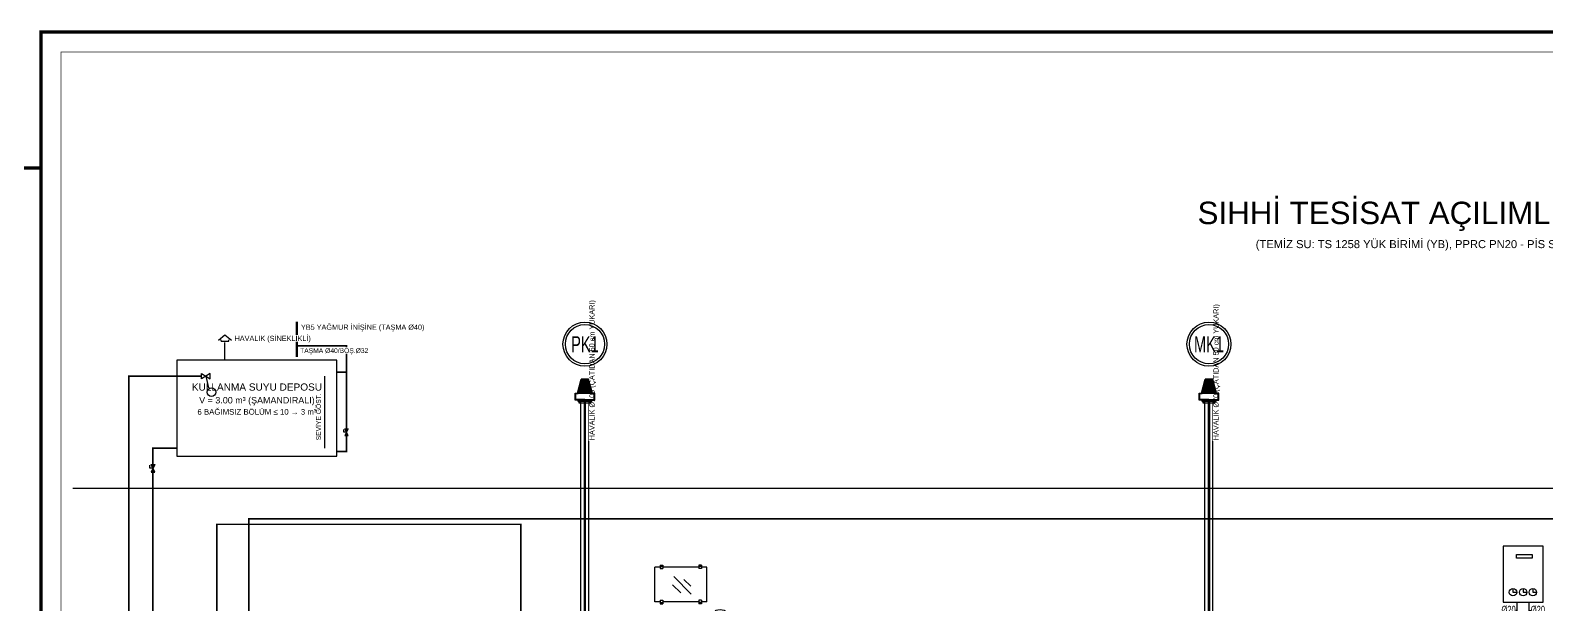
# Model space of a CAD drawing. Header units: centimetres. Extents: x -3952 to 22702, y 13298 to 16732.
# Drawn here: x 16987 to 18882, y 16015 to 16732 of the extents above; entities that cross this region are included whole.
import ezdxf
from ezdxf.enums import TextEntityAlignment as Align

# ---------------------------------------------------------------- set-up
doc = ezdxf.new("R2010")
doc.units = ezdxf.units.CM
for name, pattern in [('BASMA HATTI', [31, 25, -6]), ('PIS', [38, 30, -8]), ('SICAK', [4.6, 4, -0.15, 0.075, -0.15, 0.075, -0.15]), ('SOGUK', [4.375, 4, -0.15, 0.075, -0.15]), ('YAGMUR HATTI', [36, 30, -6])]:
    doc.linetypes.add(name, pattern=pattern)
for name, color, linetype in [('MTY-PAFTA', 7, 'Continuous'), ('MTY-PIS-SU-BORUSU', 6, 'PIS'), ('MTY-PISSU-CAP', 211, 'Continuous'), ('MTY-PISSU-KOLONNO', 211, 'Continuous'), ('MTY-PVC', 43, 'Continuous'), ('MTY-SEMA', 8, 'Continuous'), ('MTY-SICAKSU-BORU', 1, 'BASMA HATTI'), ('MTY-SOGUKSU-BORU', 5, 'Continuous'), ('MTY-TEFRIS', 15, 'Continuous'), ('MTY-TEMIZSU-CAP', 101, 'Continuous'), ('MTY-VANA', 1, 'Continuous'), ('MTY-YAGMUR-BORUSU', 3, 'YAGMUR HATTI'), ('MTY-YAGMUR-BORUSU-CAP', 3, 'Continuous'), ('MTY-YAZI', 7, 'Continuous'), ('MTY-YUK-BIRIMI', 7, 'Continuous'), ('RAST-TEM-SU DEPOSU', 11, 'Continuous')]:
    doc.layers.add(name, color=color, linetype=linetype)
doc.layers.add('ROTAS-PAFTA-SINIRI', color=8, linetype='Continuous', plot=False)
doc.styles.add('ANOTATIVO', font='arial.ttf')
doc.styles.add('CAP', font='wturkce.SHX', dxfattribs={"width": 0.65})
doc.styles.add('MTYCAPLT', font='arial.ttf', dxfattribs={"width": 0.65, "height": 1})
doc.styles.add('ROTAS', font='arial.ttf')

# ---------------------------------------------------------------- blocks, each defined once
blk = doc.blocks.new('ROTAS_PAFTA')
blk.add_lwpolyline([(0, 0), (1, 0), (1, 1), (0, 1)], close=True)
blk = doc.blocks.new('MTY-KURESEL VANA')
at = {"layer": 'MTY-VANA'}
for p, q in [((0, 0), (0, 8)), ((0, 8), (8, 8))]:
    blk.add_line(p, q, dxfattribs=at)
blk.add_lwpolyline([(-10, 5), (-10, -5), (10, 5), (10, -5), (-10, 5)], dxfattribs=at)
at = {"layer": 'MTY-VANA', "style": 'MTYCAPLT', "width": 0.65}
blk.add_attdef('CAP', text='', height=10, dxfattribs=at).set_placement((-1.1, 0), align=Align.CENTER)
blk = doc.blocks.new('LAVABO1 KOLON')
at = {"layer": 'MTY-PVC', "color": 43}
for p, q in [((-5.5, 63.4), (-5.5, 62.8)), ((-5, 63.4), (-5.5, 63.4)), ((-5.3, 62.8), (-5.5, 62.8)), ((5.3, 62.8), (-5.3, 62.8)), ((-5.3, 62.8), (-5.3, 56.5)), ((5, 63.4), (-5, 63.4)), ((5.5, 63.4), (5, 63.4)), ((5.5, 62.8), (5.3, 62.8)), ((5.3, 62.8), (5.3, 56.5)), ((5.5, 63.4), (5.5, 62.8)), ((5.3, 56.5), (-5.3, 56.5)), ((-5.3, 56.5), (-5, 55.4)), ((5, 55.4), (-5, 55.4)), ((-5, 55.4), (-5, 0)), ((5.3, 56.5), (5, 55.4)), ((5, 55.4), (5, 0))]:
    blk.add_line(p, q, dxfattribs=at)
at = {"layer": 'MTY-SICAKSU-BORU', "linetype": 'SICAK', "ltscale": 10}
for p, q in [((-15, 70), (-15, 135)), ((-13.1, 70), (-15.1, 70))]:
    blk.add_line(p, q, dxfattribs=at)
at = {"layer": 'MTY-SOGUKSU-BORU', "linetype": 'SOGUK', "ltscale": 10}
for p, q in [((0, 70), (0, 130)), ((11.8, 70), (0, 70))]:
    blk.add_line(p, q, dxfattribs=at)
at = {"layer": 'MTY-TEFRIS', "color": 2}
for p, q in [((-32.6, 188.2), (-32.6, 231.6)), ((-25.8, 231.6), (-32.6, 231.6)), ((-25.8, 234.1), (-22.5, 234.1)), ((-25.8, 234.1), (-25.8, 229.7)), ((-25.8, 232.4), (-22.5, 232.4)), ((-25.8, 229.7), (-22.5, 229.7)), ((-22.5, 234.1), (-22.5, 229.7)), ((22.4, 231.6), (-22.5, 231.6)), ((22.4, 234.1), (22.4, 229.7)), ((25.7, 234.1), (22.4, 234.1)), ((25.7, 232.4), (22.4, 232.4)), ((25.7, 229.7), (22.4, 229.7)), ((25.7, 234.1), (25.7, 229.7)), ((32.4, 231.6), (25.7, 231.6)), ((32.4, 188.2), (32.4, 231.6)), ((-0.2, 199.3), (-10.4, 209.4)), ((12.7, 197.9), (-9.1, 219.8)), ((12.3, 207.7), (3.7, 216.3)), ((-25.8, 190.1), (-22.5, 190.1)), ((-25.8, 190.1), (-25.8, 185.7)), ((-22.5, 190.1), (-22.5, 185.7)), ((25.7, 190.1), (22.4, 190.1)), ((22.4, 190.1), (22.4, 185.7)), ((25.7, 190.1), (25.7, 185.7)), ((-25.8, 188.2), (-32.6, 188.2)), ((-25.8, 187.4), (-22.5, 187.4)), ((-25.8, 185.7), (-22.5, 185.7)), ((22.4, 188.2), (-22.5, 188.2)), ((25.7, 187.4), (22.4, 187.4)), ((25.7, 185.7), (22.4, 185.7)), ((32.4, 188.2), (25.7, 188.2)), ((42.6, 172.3), (42.6, 176.3)), ((42.6, 172.3), (42.6, 157.3)), ((42.6, 171.7), (55.4, 171.7)), ((55.4, 172.3), (55.4, 176.3)), ((55.4, 172.3), (55.4, 157.3)), ((-32.6, 162.6), (32.4, 162.6)), ((-32.6, 162.6), (-32.6, 159.4)), ((-32.6, 159.4), (32.4, 159.4)), ((32.4, 162.6), (32.4, 159.4)), ((42.6, 160.5), (42.6, 157.3)), ((45, 157.3), (45, 159.2)), ((45.7, 159.9), (52.4, 159.9)), ((47, 152.7), (47, 151.7)), ((47.8, 150.9), (47, 151.7)), ((50.2, 150.9), (51, 151.7)), ((51, 152.7), (51, 151.7)), ((53, 157.3), (53, 159.2)), ((50.2, 150.9), (47.8, 150.9))]:
    blk.add_line(p, q, dxfattribs=at)
at = {"layer": 'MTY-TEFRIS', "color": 4}
for p, q in [((13.4, 124.1), (-1.2, 110.9)), ((15.9, 122.5), (2.1, 109.9)), ((13.3, 122.8), (13.4, 123.8)), ((13.3, 122.8), (15.5, 122.8)), ((13.7, 122.8), (13.7, 122.5)), ((17.2, 122.8), (13.7, 122.8)), ((13.7, 122.5), (17.2, 122.5)), ((14.5, 124.7), (15.5, 124.7)), ((16.5, 124.7), (15.5, 124.7)), ((17.7, 122.8), (15.5, 122.8)), ((17.2, 122.5), (17.2, 122.8)), ((17.7, 122.8), (17.6, 123.8)), ((-34.2, 93.6), (-35, 97.9)), ((-33.9, 98.3), (-34.7, 98.3)), ((-34.2, 106.7), (-34.2, 99.2)), ((34.1, 106.3), (-34.2, 106.3)), ((34.1, 99.2), (-34.2, 99.2)), ((-33.9, 99.2), (-33.9, 96.7)), ((-32.4, 99.2), (-32.4, 96.7)), ((-31.6, 98.3), (-32.4, 98.3)), ((32.1, 108.5), (-32.3, 108.5)), ((-32.1, 93.6), (-31.3, 97.9)), ((-5, 112.8), (-5.2, 112.6)), ((-5.1, 111.1), (-3.4, 109.6)), ((-1.1, 110.9), (-3.5, 112.9)), ((-3.4, 106.7), (-3.4, 109.9)), ((3.2, 109.9), (-3.4, 109.9)), ((-3.4, 106.7), (3.2, 106.7)), ((-2.9, 106.7), (-2.9, 106.3)), ((-2.9, 106.3), (2.8, 106.3)), ((-2.2, 110), (-2.2, 109.9)), ((-2.1, 106.3), (-2.1, 106.1)), ((2, 106.1), (-2.1, 106.1)), ((-1.8, 106.1), (-1.8, 94.4)), ((-1.1, 110.9), (-0.1, 110.9)), ((-0.8, 106.1), (-0.8, 93.4)), ((0.9, 110.9), (-0.1, 110.9)), ((0.6, 106.1), (0.6, 93.4)), ((1.7, 106.1), (1.7, 94.4)), ((2, 106.3), (2, 106.1)), ((2.8, 106.3), (2.8, 106.7)), ((3.2, 106.7), (3.2, 109.9)), ((32, 93.6), (31.2, 97.9)), ((31.5, 98.3), (32.3, 98.3)), ((32.3, 99.2), (32.3, 96.7)), ((33.8, 99.2), (33.8, 96.7)), ((33.8, 98.3), (34.6, 98.3)), ((34.1, 106.7), (34.1, 99.2)), ((34.1, 93.6), (34.8, 97.9)), ((-17.7, 71.9), (-17.7, 88.5)), ((-12.5, 94.4), (-12.5, 72.2)), ((-12.5, 94.4), (-1.8, 94.4)), ((-11.4, 93.4), (-11.4, 72.2)), ((-11.4, 93.4), (-0.8, 93.4)), ((-5, 84.9), (-5, 83.5)), ((4.9, 84.6), (-5, 84.6)), ((-5, 83.5), (-0.1, 83.5)), ((-3.8, 79.2), (-3.8, 82.5)), ((3.7, 81.3), (-3.8, 81.3)), ((3.7, 80.2), (-3.8, 80.2)), ((-3, 76.1), (-3, 77.4)), ((-3, 77.4), (3, 77.4)), ((3, 76.8), (-3, 76.8)), ((3, 76.1), (-3, 76.1)), ((-1.1, 83.5), (-1.1, 83.1)), ((-1.1, 78.6), (-1.1, 77.4)), ((-1.1, 76.1), (-1.1, 75.2)), ((4.9, 83.5), (-0.1, 83.5)), ((11.3, 93.4), (0.6, 93.4)), ((1, 83.5), (1, 83.1)), ((1, 78.6), (1, 77.4)), ((1, 76.1), (1, 75.2)), ((12.4, 94.4), (1.7, 94.4)), ((3, 77.4), (3, 76.1)), ((3.7, 79.2), (3.7, 82.5)), ((4.9, 84.9), (4.9, 83.5)), ((11.3, 93.4), (11.3, 72.2)), ((12.4, 94.4), (12.4, 72.2)), ((17.7, 66.7), (17.7, 88.5)), ((-12, 72.2), (-13.3, 72.2)), ((-13.3, 72.2), (-13.3, 71.8)), ((-13.3, 71.8), (-12, 71.8)), ((-12.5, 71.8), (-12.5, 70)), ((-12.5, 71.8), (-12.5, 70)), ((-12.5, 70), (-11.4, 70)), ((-12, 72.2), (-10.6, 72.2)), ((-10.6, 71.8), (-12, 71.8)), ((-11.4, 71.8), (-11.4, 70)), ((-11.4, 71.8), (-11.4, 70)), ((-10.6, 72.2), (-10.6, 71.8)), ((-4.3, 70.2), (-4.3, 70.8)), ((-4.3, 70.8), (4.1, 70.8)), ((4.1, 70.2), (-4.3, 70.2)), ((-3.8, 70.8), (-3.8, 73.9)), ((-3.8, 65.1), (-3.8, 70.2)), ((3.7, 70.8), (3.7, 73.9)), ((3.7, 65.1), (3.7, 70.2)), ((4.1, 70.8), (4.1, 70.2)), ((11.8, 72.2), (10.5, 72.2)), ((10.5, 72.2), (10.5, 71.8)), ((10.5, 71.8), (11.8, 71.8)), ((11.3, 71.8), (11.3, 70)), ((11.3, 71.8), (11.3, 70)), ((12.4, 70), (11.3, 70)), ((11.8, 72.2), (13.2, 72.2)), ((13.2, 71.8), (11.8, 71.8)), ((12.4, 71.8), (12.4, 70)), ((12.4, 71.8), (12.4, 70)), ((13.2, 72.2), (13.2, 71.8))]:
    blk.add_line(p, q, dxfattribs=at)
at = {"layer": 'MTY-TEFRIS', "color": 2}
for centre in [(-20.2, 155.8), (20, 155.8)]:
    blk.add_circle(centre, 0.437, dxfattribs=at)
at = {"layer": 'MTY-TEFRIS', "color": 4}
for centre, radius in [((-34.5, 97.8), 0.254), ((-31.8, 97.8), 0.254), ((31.7, 97.8), 0.254), ((34.4, 97.8), 0.254), ((-33.2, 93.6), 1.03), ((-33.2, 93.6), 0.556), ((33, 93.6), 1.03), ((33, 93.6), 0.556)]:
    blk.add_circle(centre, radius, dxfattribs=at)
at = {"layer": 'MTY-TEFRIS', "color": 2}
for centre, radius, start, end in [((43.9, 176.3), 1.28, 103.3424, 180), ((43.9, 172.3), 1.28, 103.3424, 180), ((49, 150.7), 27.4, 78.6146, 101.3854), ((49, 146.7), 27.4, 78.6146, 101.3854), ((54.2, 176.3), 1.28, 0, 76.6576), ((54.2, 172.3), 1.28, 0, 76.6576), ((-0.1, 225.2), 73.4, 243.732, 296.268), ((-20.3, 155.2), 1.53, 324.1885, 183.5443), ((20.2, 155.2), 1.53, 356.4557, 215.8115), ((45.7, 159.2), 0.64, 90, 180), ((52.4, 159.2), 0.64, 0, 90)]:
    blk.add_arc(centre, radius, start, end, dxfattribs=at)
at = {"layer": 'MTY-TEFRIS', "color": 4}
for centre, radius, start, end in [((14.5, 123.6), 1.08, 90, 174.0701), ((16.5, 123.6), 1.08, 5.9299, 90), ((-34.7, 98), 0.308, 97.4029, 189.7354), ((-32.2, 106.5), 2.01, 88.0953, 174.201), ((-33.2, 96.7), 0.735, 180, 0), ((-0.1, 127.1), 42.5, 220.978, 263.3453), ((-31.6, 98), 0.308, 350.2646, 82.5971), ((-4.3, 111.9), 1.08, 139.5737, 229.5737), ((-4.2, 112.1), 1.08, 49.5737, 139.5737), ((-1.1, 109.8), 1.08, 90, 174.0701), ((0.9, 109.8), 1.08, 5.9299, 90), ((-0.1, 127.1), 42.5, 276.6547, 319.022), ((31.5, 98), 0.308, 97.4029, 189.7354), ((32.1, 106.5), 2.01, 5.799, 91.9047), ((33, 96.7), 0.735, 180, 0), ((34.5, 98), 0.308, 350.2646, 82.5971), ((-0.1, 72.9), 10.3, 68.5327, 111.4673), ((-0.1, 88.8), 10.3, 248.5327, 291.4673), ((0.6, 73), 18.3, 183.6718, 339.6625), ((-12, 70), 1.09, 119.8858, 60.1142), ((-12, 70.1), 0.548, 189.0453, 350.9547), ((-0.1, 69.5), 5.8, 49.3706, 130.6294), ((-0.1, 69.5), 5.8, 229.3706, 310.6294), ((11.8, 70), 1.09, 119.8858, 60.1142), ((11.8, 70.1), 0.548, 189.0453, 350.9547)]:
    blk.add_arc(centre, radius, start, end, dxfattribs=at)
at = {"layer": 'MTY-TEFRIS', "color": 2}
blk.add_ellipse((49, 157.3), major_axis=(6.4, 0), ratio=0.75, start_param=3.141593, end_param=6.283185, dxfattribs=at)
blk.add_open_spline([(45, 157.3), (45, 156.9), (45.1, 156.4), (45.6, 155.6), (46, 155.2), (46.9, 154.6), (47.4, 154.3), (48.6, 154.1), (50.1, 154.1), (50.5, 154.3), (51, 154.5), (52, 155.1), (52.4, 155.5), (52.9, 156.3), (53, 156.7), (53, 157.2), (53, 157.2), (53, 157.3)], degree=3, knots=[0, 0, 0, 0, 0.442663, 0.442663, 0.885326, 0.885326, 1.327989, 1.327989, 1.770652, 1.770652, 2.213315, 2.213315, 2.655978, 2.655978, 3.098641, 3.098641, 3.141579, 3.141579, 3.141579, 3.141579], dxfattribs=at)
at = {"layer": 'MTY-TEMIZSU-CAP'}
for p, q in [((-15.1, 70), (-18.9, 70)), ((12.9, 70), (18.8, 70))]:
    blk.add_line(p, q, dxfattribs=at)
at = {"layer": 'MTY-PISSU-CAP', "lineweight": -3, "ltscale": 100, "style": 'CAP', "width": 0.65}
blk.add_attdef('PSCP', text='', height=10, dxfattribs=at).set_placement((0, -10), align=Align.MIDDLE_LEFT)
at = {"layer": 'MTY-TEMIZSU-CAP', "color": 101, "style": 'CAP', "width": 0.65}
blk.add_attdef('SCCP', text='', height=10, dxfattribs=at).set_placement((-18.9, 70), align=Align.MIDDLE_RIGHT)
blk.add_attdef('SOCP', text='', height=10, dxfattribs=at).set_placement((18.8, 70), align=Align.MIDDLE_LEFT)
at = {"layer": 'MTY-YUK-BIRIMI', "color": 101, "style": 'CAP', "width": 0.65}
blk.add_attdef('SC', text='', height=10, dxfattribs=at).set_placement((-18.9, 55), align=Align.MIDDLE_RIGHT)
blk.add_attdef('SO', text='', height=10, dxfattribs=at).set_placement((18.8, 55), align=Align.MIDDLE_LEFT)
at = {"layer": 'MTY-YUK-BIRIMI', "color": 211, "lineweight": -3, "ltscale": 100, "style": 'CAP', "width": 0.65}
blk.add_attdef('PS', text='', height=10, dxfattribs=at).set_placement((0, 5), align=Align.MIDDLE_LEFT)
blk = doc.blocks.new('KOMBI1 KOLON')
at = {"layer": 'MTY-SICAKSU-BORU', "linetype": 'SICAK', "ltscale": 10}
for p in [(-15, 187.7), (-15, 135)]:
    blk.add_line(p, (-15, 70), dxfattribs=at)
blk.add_circle((-15, 70), 2, dxfattribs=at)
at = {"layer": 'MTY-SOGUKSU-BORU', "linetype": 'SOGUK', "ltscale": 10}
for p in [(0, 187.7), (0, 130)]:
    blk.add_line(p, (0, 70), dxfattribs=at)
blk.add_circle((0, 70), 2, dxfattribs=at)
at = {"layer": 'MTY-TEFRIS'}
for p, q in [((-20, 204.8), (-20, 200.2)), ((-20, 200.2), (-15.3, 200.2)), ((-7.3, 204.8), (-7.3, 200.2)), ((-7.3, 200.2), (-2.6, 200.2)), ((4.9, 204.8), (4.9, 200.2)), ((4.9, 200.2), (9.5, 200.2))]:
    blk.add_line(p, q, dxfattribs=at)
for points in [[(-32.4, 187.7), (17.6, 187.7), (17.6, 257.7), (-32.4, 257.7)], [(-15.5, 247.3), (3.9, 247.3), (3.9, 242.8), (-15.5, 242.8)]]:
    blk.add_lwpolyline(points, close=True, dxfattribs=at)
for centre in [(-20, 200.2), (-7.3, 200.2), (4.9, 200.2)]:
    blk.add_circle(centre, 4.62, dxfattribs=at)
at = {"layer": 'MTY-TEMIZSU-CAP', "color": 101}
for p, q in [((-15, 177.2), (-16.6, 177.2)), ((0, 177.2), (2.2, 177.2))]:
    blk.add_line(p, q, dxfattribs=at)
at = {"layer": 'MTY-TEMIZSU-CAP', "color": 101, "style": 'CAP', "width": 0.65}
blk.add_attdef('SCCP', text='', height=10, dxfattribs=at).set_placement((-16.6, 178.3), align=Align.MIDDLE_RIGHT)
blk.add_attdef('SOCP', text='', height=10, dxfattribs=at).set_placement((2.2, 178.3), align=Align.MIDDLE_LEFT)
at = {"layer": 'MTY-YUK-BIRIMI', "color": 101, "style": 'CAP', "width": 0.65}
blk.add_attdef('SC', text='', height=10, dxfattribs=at).set_placement((-16.6, 167.7), align=Align.MIDDLE_RIGHT)
blk.add_attdef('SO', text='', height=10, dxfattribs=at).set_placement((3.2, 167.9), align=Align.MIDDLE_LEFT)
blk = doc.blocks.new('MTY-KOLON HAVALIK SAPKASI')
at = {"layer": 'MTY-PVC'}
h = blk.add_hatch(color=43, dxfattribs=at)
h.paths.add_polyline_path([(0, 15.9), (-2.6, 15.9), (-5.4, 5.2), (-4.4, 5.2), (-2.7, 11.8), (-3.6, 5.2), (-3, 5.2), (-2.2, 9.3), (-2.1, 5.2), (-1.3, 7.7), (-1.2, 5.2), (0, 5.2)])
h.paths.add_polyline_path([(2.6, 15.9), (0, 15.9), (0, 5.2), (1.2, 5.2), (1.3, 7.7), (2.1, 5.2), (2.2, 9.3), (3, 5.2), (3.6, 5.2), (2.7, 11.8), (4.4, 5.2), (5.4, 5.2)])
at = {"layer": 'MTY-PVC', "color": 43}
for p, q in [((-5.8, 5.6), (-2.9, 16.4)), ((-5.4, 5.2), (-2.6, 15.9)), ((2.9, 16.4), (-2.9, 16.4)), ((2.6, 15.9), (-2.6, 15.9)), ((5.4, 5.2), (2.6, 15.9)), ((5.8, 5.6), (2.9, 16.4)), ((-7.7, 5.6), (-5.8, 5.6)), ((-7.7, 0), (-7.7, 5.6)), ((-5.4, 0), (-7.7, 0)), ((-7.2, 0.5), (-7.2, 5.2)), ((-7.2, 5.2), (-5.4, 5.2)), ((0, 0.5), (-7.2, 0.5)), ((-5.5, 0), (-5.5, -0.6)), ((-5.5, 0), (-5, 0)), ((5.4, 5.2), (-5.4, 5.2)), ((5.4, 0), (-5.4, 0)), ((-5, 0), (5, 0)), ((-4.5, -2.3), (-4.5, 0)), ((-4.4, 5.2), (-2.7, 11.8)), ((-4, -2.3), (-4, 0)), ((-2.7, 11.8), (-3.6, 5.2)), ((-3, 5.2), (-2.2, 9.3)), ((-2.2, 9.3), (-2.1, 5.2)), ((-2.1, 5.2), (-1.3, 7.7)), ((-1.3, 7.7), (-1.2, 5.2)), ((0, 0.5), (7.2, 0.5)), ((1.3, 7.7), (1.2, 5.2)), ((2.1, 5.2), (1.3, 7.7)), ((2.2, 9.3), (2.1, 5.2)), ((3, 5.2), (2.2, 9.3)), ((4.4, 5.2), (2.7, 11.8)), ((2.7, 11.8), (3.6, 5.2)), ((4, -2.3), (4, 0)), ((4.5, -2.3), (4.5, 0)), ((5, 0), (5.5, 0)), ((7.2, 5.2), (5.4, 5.2)), ((5.4, 0), (7.7, 0)), ((5.5, 0), (5.5, -0.6)), ((7.7, 5.6), (5.8, 5.6)), ((7.2, 0.5), (7.2, 5.2)), ((7.7, 0), (7.7, 5.6)), ((-5.5, -0.6), (-5.3, -0.6)), ((-5.3, -0.6), (5.3, -0.6)), ((4.5, -2.3), (-4.5, -2.3)), ((5.3, -0.6), (5.5, -0.6))]:
    blk.add_line(p, q, dxfattribs=at)
blk = doc.blocks.new('MTY-PIS SU KOLON NO')
at = {"layer": 'MTY-PISSU-KOLONNO', "linetype": 'Continuous', "ltscale": 100}
blk.add_circle((0, 0), 27.5, dxfattribs=at)
at = {"layer": 'MTY-PISSU-KOLONNO', "color": 7, "linetype": 'Continuous', "ltscale": 100}
blk.add_circle((0, 0), 24.5, dxfattribs=at)
at = {"style": 'ANOTATIVO', "width": 0.65}
blk.add_attdef('K', text='', height=20, dxfattribs=at).set_placement((0, 0), align=Align.MIDDLE_CENTER)

msp = doc.modelspace()

# ---------------------------------------------------------------- linework, layer by layer
at = {"layer": 'MTY-PAFTA'}
for points, const_width in [([(17000, 14630), (20750, 14630), (20750, 16730), (17000, 16730)], 4), ([(17025, 14655), (20725, 14655), (20725, 16705), (17025, 16705)], 1), ([(13600, 15030), (17000, 15030), (17000, 16560), (13600, 16560)], 4)]:
    msp.add_lwpolyline(points, close=True, dxfattribs=dict(at, const_width=const_width))
at = {"layer": 'MTY-PIS-SU-BORUSU', "const_width": 3}
for points in [[(17680, 15039.5), (17680, 16270)], [(18460, 15039.5), (18460, 16270)]]:
    msp.add_lwpolyline(points, dxfattribs=at)
at = {"layer": 'MTY-PVC'}
for p, q in [((17675, 15039.5), (17675, 16270)), ((17685, 15039.5), (17685, 16270)), ((18455, 15039.5), (18455, 16270)), ((18465, 15039.5), (18465, 16270))]:
    msp.add_line(p, q, dxfattribs=at)
at = {"layer": 'MTY-SEMA'}
msp.add_lwpolyline([(17040, 16160), (20590, 16160)], dxfattribs=at)
at = {"layer": 'MTY-SOGUKSU-BORU'}
for p, q in [((17225.2, 16343.6), (17225.2, 16345.6)), ((17225.2, 16343.6), (17234.8, 16343.6)), ((17230, 16320), (17230, 16342)), ((17234.8, 16343.6), (17234.8, 16345.6))]:
    msp.add_line(p, q, dxfattribs=at)
msp.add_lwpolyline([(17222, 16345.2), (17230, 16351.6), (17238, 16345.2)], dxfattribs=at)
at = {"layer": 'MTY-SOGUKSU-BORU', "const_width": 2}
for points in [[(17382, 16305), (17382, 16338), (17320, 16338)], [(17110, 15050), (17110, 16300), (17200, 16300)], [(17370, 16206), (17382, 16206), (17382, 16305), (17370, 16305)], [(17170, 16210), (17140, 16210), (17140, 15215)], [(17220, 15275), (17220, 16115), (17600, 16115), (17600, 15960), (17680, 15960)], [(17260, 15275), (17260, 16122), (19116, 16122), (19116, 15960), (19190, 15960)]]:
    msp.add_lwpolyline(points, dxfattribs=at)
at = {"layer": 'MTY-VANA'}
msp.add_line((17206, 16300), (17209.6, 16285.6), dxfattribs=at)
msp.add_lwpolyline([(17200.6, 16303.2), (17211.4, 16296.8), (17211.4, 16303.2), (17200.6, 16296.8)], close=True, dxfattribs=at)
msp.add_circle((17213.2, 16280.2), 5.4, dxfattribs=at)
at = {"layer": 'MTY-YAGMUR-BORUSU', "const_width": 3}
msp.add_lwpolyline([(17320, 16368), (17320, 16324)], dxfattribs=at)
at = {"layer": 'MTY-YAZI'}
msp.add_line((17355, 16210), (17355, 16300), dxfattribs=at)
at = {"layer": 'RAST-TEM-SU DEPOSU'}
msp.add_lwpolyline([(17170, 16200), (17370, 16200), (17370, 16320), (17170, 16320)], close=True, dxfattribs=at)

# ---------------------------------------------------------------- block references
at = {"layer": 'MTY-TEFRIS'}
for name, p, values in [('KOMBI1 KOLON', (18860, 15830), {'SO': '2.0', 'SOCP': 'Ø20', 'SC': '2.0', 'SCCP': 'Ø20'}), ('LAVABO1 KOLON', (17800, 15830), {'SO': '0.5', 'SOCP': 'Ø20', 'SC': '0.5', 'SCCP': 'Ø20', 'PSCP': 'Ø50', 'PS': '2'})]:
    msp.add_blockref(name, p, dxfattribs=at).add_auto_attribs(values)
at = {"layer": 'MTY-VANA', "rotation": 90}
for p, xscale, yscale in [((17382, 16230), 0.42, 0.42), ((17140, 16185), 0.48, 0.48)]:
    msp.add_blockref('MTY-KURESEL VANA', p, dxfattribs=dict(at, xscale=xscale, yscale=yscale))
at = {"layer": 'ROTAS-PAFTA-SINIRI'}
for p, xscale, yscale in [((17000, 14630), 3750, 2100), ((13600, 15030), 3400, 1530)]:
    msp.add_blockref('ROTAS_PAFTA', p, dxfattribs=dict(at, xscale=xscale, yscale=yscale))

# ---------------------------------------------------------------- texts
at = {"layer": 'MTY-YAZI', "style": 'ROTAS'}
for s, height, p in [('SIHHİ TESİSAT AÇILIMLI KOLON ŞEMASI', 28, (18825, 16490)), ('(TEMİZ SU: TS 1258 YÜK BİRİMİ (YB), PPRC PN20 - PİS SU: SU BİRİMİ (SB), PVC - ÖLÇEKSİZ)', 10, (18825, 16460)), ('KULLANMA SUYU DEPOSU', 9, (17270, 16282)), ('V = 3.00 m³ (ŞAMANDIRALI)', 8, (17270, 16266)), ('6 BAĞIMSIZ BÖLÜM ≤ 10 → 3 m³', 7, (17270, 16252))]:
    msp.add_text(s, height=height, dxfattribs=at).set_placement(p, align=Align.CENTER)
msp.add_text('SEVİYE GÖST.', height=6, rotation=90, dxfattribs=at).set_placement((17350, 16220))

# ---------------------------------------------------------------- next in the draw order: wipeouts: each hides what was drawn before it
for points in [[(17693, 16362), (17693, 16219), (17684.5, 16219), (17684.5, 16362)], [(18473, 16358), (18473, 16219), (18464.5, 16219), (18464.5, 16358)], [(17323.6, 16343), (17241, 16343), (17241, 16351.5), (17323.6, 16351.5)]]:
    msp.add_wipeout(points)

# ---------------------------------------------------------------- next in the draw order: block references
at = {"layer": 'MTY-PISSU-KOLONNO'}
ref = msp.add_blockref('MTY-PIS SU KOLON NO', (17680, 16340), dxfattribs=at)
ref.add_attrib('K', 'PK1', dxfattribs={"height": 20, "style": 'ANOTATIVO', "width": 0.65}).set_placement((17680, 16340), align=Align.MIDDLE_CENTER)
ref = msp.add_blockref('MTY-PIS SU KOLON NO', (18460, 16340), dxfattribs=at)
ref.add_attrib('K', 'MK1', dxfattribs={"height": 20, "style": 'ANOTATIVO', "width": 0.65}).set_placement((18460, 16340), align=Align.MIDDLE_CENTER)
at = {"layer": 'MTY-TEFRIS', "xscale": 1.6, "yscale": 1.6}
for p in [(17680, 16270), (18460, 16270)]:
    msp.add_blockref('MTY-KOLON HAVALIK SAPKASI', p, dxfattribs=at)

# ---------------------------------------------------------------- next in the draw order: texts
at = {"layer": 'MTY-PISSU-CAP', "style": 'ROTAS'}
for s, p in [('HAVALIK Ø100 (ÇATIDAN 50 cm YUKARI)', (17692, 16220)), ('HAVALIK Ø70 (ÇATIDAN 50 cm YUKARI)', (18472, 16220))]:
    msp.add_text(s, height=6.5, rotation=90, dxfattribs=at).set_placement(p)
at = {"layer": 'MTY-YAGMUR-BORUSU-CAP', "style": 'ROTAS'}
msp.add_text('YB5 YAĞMUR İNİŞİNE (TAŞMA Ø40)', height=6.5, dxfattribs=at).set_placement((17325, 16358))

# ---------------------------------------------------------------- next in the draw order: wipeouts: each hides what was drawn before it
msp.add_wipeout([(17388.2, 16328), (17323, 16328), (17323, 16336), (17388.2, 16336)])

# ---------------------------------------------------------------- next in the draw order: texts
at = {"layer": 'MTY-TEMIZSU-CAP', "style": 'ROTAS'}
msp.add_text('TAŞMA Ø40/BOŞ.Ø32', height=6, dxfattribs=at).set_placement((17324, 16329))
at = {"layer": 'MTY-YAZI', "style": 'ROTAS'}
msp.add_text('HAVALIK (SİNEKLİKLİ)', height=6.5, dxfattribs=at).set_placement((17242, 16344))

doc.saveas('drawing.dxf')
